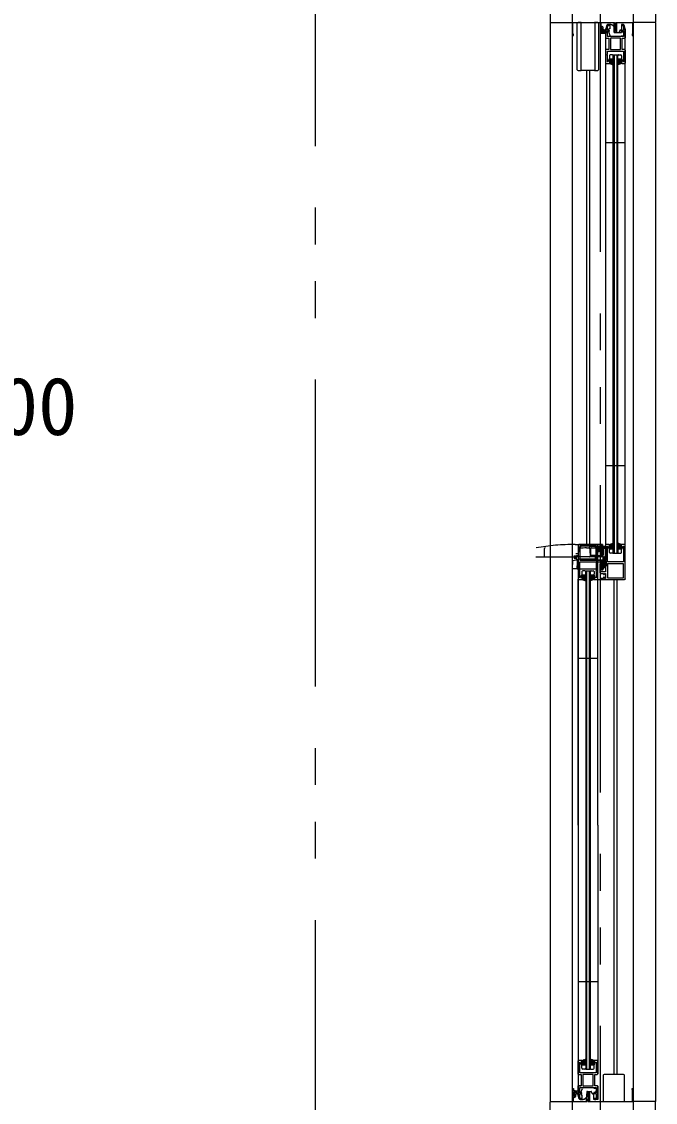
# Model space of a CAD drawing. Units: millimetres at full size. Extents: x -22551 to 92397, y -19340 to 14894.
# Drawn here: x 6027 to 6750, y -3002 to -1770 of the extents above; entities that cross this region are included whole.
import ezdxf
from ezdxf.enums import TextEntityAlignment as Align

# ---------------------------------------------------------------- set-up
doc = ezdxf.new("R2010")
doc.units = ezdxf.units.MM
doc.header["$LTSCALE"] = 70
doc.linetypes.add('DASHED3', pattern=[4, 3, -1])
doc.linetypes.add('DOUBLE_CHAIN1', pattern=[8.8, 5, -1, 0.6, -0.6, 0.6, -1])
doc.layers.add('2-0_通芯', color=7, linetype='Continuous', lineweight=15)
doc.layers.add('9-0_無題1', color=5, linetype='Continuous', lineweight=40)
doc.styles.add('ＭＳ ゴシック', font='')
doc.styles.get('ＭＳ ゴシック').set_extended_font_data('MS Gothic')

# ---------------------------------------------------------------- blocks, each defined once
blk = doc.blocks.new('グループ部品-125')
at = {"layer": '2-0_通芯', "linetype": 'DOUBLE_CHAIN1'}
for p, q in [((6361.61, 11374.3), (6361.61, -12639.85)), ((6686.61, -450.32), (6686.61, -6725.7))]:
    blk.add_line(p, q, dxfattribs=at)
at = {"layer": '2-0_通芯'}
for p, q in [((6629.61, -1746.2), (6629.61, -1770.2)), ((6749.61, -1746.2), (6749.61, -1770.2)), ((6654.61, -1760.7), (6654.61, -3010.7)), ((6724.61, -3010.7), (6724.61, -1760.7)), ((6629.61, -1770.2), (6630.11, -1770.7)), ((6629.61, -1770.7), (6629.61, -3000.7)), ((6630.11, -1770.7), (6654.61, -1770.7)), ((6660.51, -1824.65), (6660.51, -1771.77)), ((6665.05, -1770.72), (6661.5, -1770.77)), ((6664.55, -1770.73), (6664.55, -1825.69)), ((6665.07, -1770.72), (6680.23, -1770.72)), ((6683.8, -1770.77), (6680.24, -1770.72)), ((6680.75, -1770.73), (6680.75, -1825.69)), ((6684.79, -1771.77), (6684.79, -1824.65)), ((6698.81, -1773.2), (6695.15, -1773.2)), ((6701.11, -1774.27), (6698.81, -1773.2)), ((6702.41, -1770.7), (6702.41, -1775.82)), ((6705.81, -1782.2), (6705.81, -1770.7)), ((6713.07, -1773.2), (6711.01, -1773.2)), ((6711.01, -1773.2), (6711.01, -1782.2)), ((6749.11, -1770.7), (6724.61, -1770.7)), ((6749.61, -1770.2), (6749.11, -1770.7)), ((6749.61, -1770.7), (6749.61, -3000.7)), ((6687.61, -1783.2), (6688.91, -1783.2)), ((6687.7, -1781.11), (6688.2, -1781.61)), ((6687.81, -1778), (6687.81, -1780.1)), ((6688.41, -1777), (6687.91, -1777)), ((6688.71, -1778.7), (6688.71, -1777.3)), ((6688.71, -1781.4), (6688.71, -1781.06)), ((6689.01, -1779), (6690.11, -1779)), ((6689.17, -1780.6), (6689.81, -1780.6)), ((6690.11, -1780.9), (6690.11, -1782.9)), ((6690.41, -1783.2), (6692.41, -1783.2)), ((6691.11, -1780.7), (6692.51, -1778.88)), ((6691.11, -1781.3), (6692.79, -1779.08)), ((6691.11, -1780), (6691.11, -1783.2)), ((6692.24, -1782.9), (6691.11, -1782.7)), ((6692.91, -1778.27), (6692.91, -2396.77)), ((6694.2, -1773.91), (6692.93, -1778.13)), ((6696.07, -1781.07), (6697.74, -1785.71)), ((6696.1, -1779.51), (6696.71, -1778.2)), ((6702.53, -1775.96), (6701.11, -1774.27)), ((6702.81, -1781.9), (6702.76, -1776.6)), ((6702.76, -1782.2), (6711.01, -1782.2)), ((6708.89, -1779.93), (6708.16, -1781.93)), ((6710.41, -1779.6), (6709.36, -1779.6)), ((6710.71, -1780.83), (6710.71, -1779.9)), ((6712.71, -1781.13), (6711.01, -1781.13)), ((6712.71, -1782.3), (6712.71, -1781.13)), ((6713.38, -1782.3), (6712.71, -1782.3)), ((6715.29, -1778.13), (6714.02, -1773.91)), ((6715.31, -1788.2), (6715.31, -1778.27)), ((6710.71, -1786.1), (6710.71, -1786.7)), ((6710.71, -1786.1), (6713.38, -1786.1)), ((6711.81, -1788.7), (6714.81, -1788.7)), ((6694.84, -1807.74), (6694.84, -1807.66)), ((6697.11, -1808.7), (6697.11, -1811.7)), ((6700.61, -1807.7), (6698.11, -1807.7)), ((6701.61, -1807.7), (6706.61, -1807.7)), ((6701.61, -2375.7), (6701.61, -1807.7)), ((6701.61, -1811.7), (6701.61, -1808.7)), ((6702.61, -1807.7), (6702.61, -2375.7)), ((6705.61, -1807.7), (6705.61, -2375.7)), ((6706.61, -2375.7), (6706.61, -1807.7)), ((6706.61, -1811.7), (6706.61, -1808.7)), ((6707.61, -1807.7), (6710.11, -1807.7)), ((6711.11, -1808.7), (6711.11, -1811.7)), ((6715.31, -1817.2), (6715.31, -1802.2)), ((6692.91, -1817.2), (6692.81, -1817.2)), ((6692.81, -1817.2), (6692.81, -2366.2)), ((6693.41, -1817.7), (6696.61, -1817.7)), ((6701.61, -1812.7), (6697.11, -1812.7)), ((6700.63, -1812.7), (6697.11, -1816.22)), ((6699.21, -1812.7), (6697.11, -1814.8)), ((6697.11, -1812.7), (6697.11, -1817.7)), ((6697.8, -1812.7), (6697.11, -1813.39)), ((6701.61, -1813.13), (6697.11, -1817.63)), ((6697.11, -1813.53), (6701.61, -1818.03)), ((6697.11, -1814.94), (6701.25, -1819.08)), ((6697.11, -1816.36), (6699.13, -1818.37)), ((6697.11, -1817.7), (6701.61, -1819.2)), ((6697.7, -1812.7), (6701.61, -1816.61)), ((6698.11, -1812.7), (6700.61, -1812.7)), ((6701.61, -1814.54), (6698.12, -1818.04)), ((6699.11, -1812.7), (6701.61, -1815.2)), ((6701.61, -1815.96), (6699.18, -1818.39)), ((6701.61, -1817.37), (6700.24, -1818.74)), ((6700.52, -1812.7), (6701.61, -1813.79)), ((6701.61, -1818.79), (6701.3, -1819.1)), ((6706.61, -1812.7), (6711.11, -1812.7)), ((6709.11, -1812.7), (6706.61, -1815.2)), ((6710.52, -1812.7), (6706.61, -1816.61)), ((6707.7, -1812.7), (6706.61, -1813.79)), ((6706.61, -1813.13), (6711.11, -1817.63)), ((6711.11, -1813.53), (6706.61, -1818.03)), ((6706.61, -1814.54), (6710.1, -1818.04)), ((6706.61, -1815.96), (6709.04, -1818.39)), ((6706.61, -1817.37), (6707.98, -1818.74)), ((6711.11, -1817.7), (6706.61, -1819.2)), ((6706.61, -1818.79), (6706.92, -1819.1)), ((6711.11, -1814.94), (6706.97, -1819.08)), ((6707.6, -1812.7), (6711.11, -1816.22)), ((6710.11, -1812.7), (6707.61, -1812.7)), ((6709.01, -1812.7), (6711.11, -1814.8)), ((6711.11, -1816.36), (6709.1, -1818.37)), ((6710.42, -1812.7), (6711.11, -1813.39)), ((6711.11, -1812.7), (6711.11, -1817.7)), ((6711.61, -1817.7), (6714.81, -1817.7)), ((6715.21, -2365.97), (6715.21, -1817.44)), ((6661.5, -1825.65), (6665.05, -1825.7)), ((6680.23, -1825.7), (6665.07, -1825.7)), ((6671.01, -1825.7), (6671.01, -2365.7)), ((6674.41, -1825.7), (6674.41, -2365.7)), ((6680.24, -1825.7), (6683.8, -1825.65)), ((6692.81, -1907.8), (6715.21, -1907.8)), ((6692.81, -2275.6), (6715.21, -2275.6)), ((6697.11, -2365.7), (6701.61, -2364.2)), ((6697.11, -2368.46), (6701.25, -2364.32)), ((6701.61, -2366.03), (6700.24, -2364.66)), ((6701.61, -2364.61), (6701.3, -2364.3)), ((6711.11, -2365.7), (6706.61, -2364.2)), ((6706.61, -2364.61), (6706.92, -2364.3)), ((6706.61, -2366.03), (6707.98, -2364.66)), ((6711.11, -2368.46), (6706.97, -2364.32)), ((6658, -2365.7), (6682.34, -2365.7)), ((6661.51, -2366.7), (6661.51, -2685.7)), ((6662.41, -2370.96), (6662.43, -2370.11)), ((6688.81, -2365.7), (6662.51, -2365.7)), ((6673.65, -2365.7), (6671.1, -2365.7)), ((6671.1, -2369.7), (6673.8, -2369.7)), ((6676.6, -2369.7), (6690.1, -2369.7)), ((6676.6, -2369.7), (6692.6, -2369.7)), ((6683.55, -2378.2), (6683.24, -2369.37)), ((6683.34, -2366.67), (6683.45, -2369.7)), ((6683.91, -2405.7), (6683.91, -2367.2)), ((6685.41, -2367.5), (6683.91, -2367.5)), ((6683.91, -2373.6), (6685.21, -2373.6)), ((6685.01, -2368.55), (6685.01, -2367.5)), ((6685.01, -2368.55), (6685.81, -2368.55)), ((6685.81, -2371.05), (6685.01, -2371.05)), ((6685.51, -2371.05), (6685.51, -2368.55)), ((6686.21, -2368.95), (6686.21, -2369.3)), ((6689.71, -2370.05), (6686.21, -2370.3)), ((6686.21, -2370.3), (6686.21, -2370.65)), ((6689, -2374.66), (6686.8, -2374.59)), ((6686.94, -2369.7), (6686.96, -2369.12)), ((6688.44, -2369.7), (6688.45, -2369.16)), ((6688.45, -2367.66), (6692.6, -2367.66)), ((6692.6, -2369.16), (6688.45, -2369.16)), ((6689.5, -2369.7), (6689.1, -2369.7)), ((6689.71, -2370.05), (6692.66, -2370.05)), ((6690.1, -2369.7), (6690.1, -2377.7)), ((6692.6, -2378.6), (6692.6, -2369.16)), ((6692.91, -2366.2), (6692.81, -2366.2)), ((6696.61, -2365.7), (6693.41, -2365.7)), ((6694.1, -2378.6), (6694.1, -2369.16)), ((6694.84, -2375.74), (6694.84, -2375.66)), ((6697.11, -2367.04), (6699.13, -2365.03)), ((6697.11, -2369.87), (6701.61, -2365.37)), ((6697.11, -2370.7), (6697.11, -2365.7)), ((6701.61, -2370.27), (6697.11, -2365.77)), ((6700.63, -2370.7), (6697.11, -2367.19)), ((6699.21, -2370.7), (6697.11, -2368.6)), ((6697.8, -2370.7), (6697.11, -2370.01)), ((6701.61, -2370.7), (6697.11, -2370.7)), ((6697.11, -2374.7), (6697.11, -2371.7)), ((6697.7, -2370.7), (6701.61, -2366.79)), ((6698.11, -2370.7), (6700.61, -2370.7)), ((6700.61, -2375.7), (6698.11, -2375.7)), ((6701.61, -2368.86), (6698.12, -2365.36)), ((6699.11, -2370.7), (6701.61, -2368.2)), ((6701.61, -2367.44), (6699.18, -2365.01)), ((6700.52, -2370.7), (6701.61, -2369.61)), ((6701.61, -2371.7), (6701.61, -2374.7)), ((6701.61, -2375.7), (6706.61, -2375.7)), ((6706.61, -2367.44), (6709.04, -2365.01)), ((6706.61, -2368.86), (6710.1, -2365.36)), ((6711.11, -2369.87), (6706.61, -2365.37)), ((6706.61, -2370.27), (6711.11, -2365.77)), ((6710.52, -2370.7), (6706.61, -2366.79)), ((6709.11, -2370.7), (6706.61, -2368.2)), ((6707.7, -2370.7), (6706.61, -2369.61)), ((6706.61, -2370.7), (6711.11, -2370.7)), ((6706.61, -2371.7), (6706.61, -2374.7)), ((6707.6, -2370.7), (6711.11, -2367.19)), ((6710.11, -2370.7), (6707.61, -2370.7)), ((6707.61, -2375.7), (6710.11, -2375.7)), ((6709.01, -2370.7), (6711.11, -2368.6)), ((6711.11, -2367.04), (6709.1, -2365.03)), ((6710.42, -2370.7), (6711.11, -2370.01)), ((6711.11, -2370.7), (6711.11, -2365.7)), ((6711.11, -2374.7), (6711.11, -2371.7)), ((6714.81, -2365.7), (6711.61, -2365.7)), ((6715.21, -2365.97), (6715.31, -2366.2)), ((6715.31, -2404.7), (6715.31, -2366.2)), ((6659.59, -2381.6), (6656.99, -2381.6)), ((6656.99, -2383.72), (6657.45, -2383.68)), ((6659.59, -2378.2), (6662.15, -2378.2)), ((6688.1, -2379.7), (6659.73, -2379.7)), ((6661.95, -2382.2), (6680.83, -2382.2)), ((6664.1, -2379.7), (6662.55, -2379.47)), ((6688.1, -2379.7), (6663.8, -2379.7)), ((6683.55, -2378.2), (6675.05, -2378.2)), ((6676.1, -2378.2), (6688.6, -2378.2)), ((6688.91, -2383.7), (6683.91, -2383.7)), ((6686.41, -2388.2), (6686.41, -2397.7)), ((6687.07, -2387.7), (6695.1, -2387.7)), ((6688.21, -2385.7), (6689.5, -2386.34)), ((6688.21, -2389.7), (6689.5, -2389.06)), ((6689.5, -2383.7), (6688.86, -2383.76)), ((6688.86, -2383.76), (6688.86, -2391.64)), ((6691, -2380.2), (6689.5, -2380.2)), ((6689.5, -2380.2), (6689.5, -2393.62)), ((6689.5, -2391.7), (6689.5, -2383.7)), ((6689.91, -2394.2), (6689.91, -2384.7)), ((6691, -2393.62), (6691, -2380.2)), ((6691, -2385.7), (6693.5, -2385.7)), ((6691, -2386), (6693.5, -2386)), ((6691, -2389.4), (6693.5, -2389.4)), ((6691.44, -2379.76), (6692.6, -2378.6)), ((6692.5, -2380.82), (6693.66, -2379.66)), ((6692.5, -2384.7), (6693.66, -2383.54)), ((6692.5, -2384.9), (6693.5, -2384.9)), ((6693.5, -2384.9), (6693.5, -2390.5)), ((6694.1, -2378.6), (6694.1, -2382.48)), ((6665.71, -2396.7), (6665.71, -2399.7)), ((6670.21, -2400.7), (6665.71, -2400.7)), ((6669.23, -2400.7), (6665.71, -2404.22)), ((6667.81, -2400.7), (6665.71, -2402.8)), ((6665.71, -2400.7), (6665.71, -2405.7)), ((6666.4, -2400.7), (6665.71, -2401.39)), ((6670.21, -2401.13), (6665.71, -2405.63)), ((6665.71, -2401.53), (6670.21, -2406.03)), ((6666.3, -2400.7), (6670.21, -2404.61)), ((6669.21, -2395.7), (6666.71, -2395.7)), ((6666.71, -2400.7), (6669.21, -2400.7)), ((6667.71, -2400.7), (6670.21, -2403.2)), ((6669.12, -2400.7), (6670.21, -2401.79)), ((6670.21, -2395.7), (6670.21, -2963.7)), ((6670.21, -2395.7), (6675.21, -2395.7)), ((6670.21, -2399.7), (6670.21, -2396.7)), ((6671.21, -2395.7), (6671.21, -2963.7)), ((6674.21, -2395.7), (6674.21, -2963.7)), ((6675.21, -2395.7), (6675.21, -2963.7)), ((6675.21, -2399.7), (6675.21, -2396.7)), ((6675.21, -2400.7), (6679.71, -2400.7)), ((6677.71, -2400.7), (6675.21, -2403.2)), ((6679.12, -2400.7), (6675.21, -2404.61)), ((6676.3, -2400.7), (6675.21, -2401.79)), ((6675.21, -2401.13), (6679.71, -2405.63)), ((6679.71, -2401.53), (6675.21, -2406.03)), ((6676.2, -2400.7), (6679.71, -2404.22)), ((6676.21, -2395.7), (6678.71, -2395.7)), ((6678.71, -2400.7), (6676.21, -2400.7)), ((6677.61, -2400.7), (6679.71, -2402.8)), ((6679.02, -2400.7), (6679.71, -2401.39)), ((6679.71, -2396.7), (6679.71, -2399.7)), ((6679.71, -2400.7), (6679.71, -2405.7)), ((6681.98, -2395.66), (6681.98, -2395.74)), ((6692.91, -2396.77), (6687.91, -2396.77)), ((6689.5, -2391.7), (6688.86, -2391.64)), ((6691, -2389.7), (6693.5, -2389.7)), ((6692.5, -2390.5), (6693.5, -2390.5)), ((6661.41, -2405.2), (6661.51, -2405.2)), ((6661.41, -2685.7), (6661.41, -2405.2)), ((6662.01, -2405.7), (6665.21, -2405.7)), ((6665.71, -2402.94), (6669.85, -2407.08)), ((6665.71, -2404.36), (6667.73, -2406.37)), ((6665.71, -2405.7), (6670.21, -2407.2)), ((6670.21, -2402.54), (6666.72, -2406.04)), ((6670.21, -2403.96), (6667.78, -2406.39)), ((6670.21, -2405.37), (6668.84, -2406.74)), ((6670.21, -2406.79), (6669.9, -2407.1)), ((6675.21, -2402.54), (6678.7, -2406.04)), ((6675.21, -2403.96), (6677.64, -2406.39)), ((6675.21, -2405.37), (6676.58, -2406.74)), ((6679.71, -2405.7), (6675.21, -2407.2)), ((6675.21, -2406.79), (6675.52, -2407.1)), ((6679.71, -2402.94), (6675.57, -2407.08)), ((6679.71, -2404.36), (6677.7, -2406.37)), ((6680.21, -2405.7), (6683.41, -2405.7)), ((6683.91, -2405.2), (6683.76, -2405.55)), ((6683.76, -2405.55), (6683.76, -2685.7)), ((6683.91, -2405.7), (6714.31, -2405.7)), ((6702.41, -2405.7), (6702.41, -2969.7)), ((6705.81, -2405.7), (6705.81, -2969.7)), ((6683.76, -2495.8), (6661.41, -2495.8)), ((6661.51, -2685.7), (6661.51, -2993.13)), ((6683.91, -2685.7), (6683.91, -2969.2)), ((6661.51, -2863.6), (6683.91, -2863.6)), ((6665.21, -2953.7), (6662.01, -2953.7)), ((6665.71, -2953.7), (6670.21, -2952.2)), ((6665.71, -2956.46), (6669.85, -2952.32)), ((6665.71, -2955.04), (6667.73, -2953.03)), ((6665.71, -2957.87), (6670.21, -2953.37)), ((6665.71, -2958.7), (6665.71, -2953.7)), ((6670.21, -2958.27), (6665.71, -2953.77)), ((6665.71, -2958.4), (6665.71, -2954.2)), ((6669.23, -2958.7), (6665.71, -2955.19)), ((6666.3, -2958.7), (6670.21, -2954.79)), ((6670.21, -2956.86), (6666.72, -2953.36)), ((6670.21, -2955.44), (6667.78, -2953.01)), ((6670.21, -2954.03), (6668.84, -2952.66)), ((6670.21, -2952.61), (6669.9, -2952.3)), ((6679.71, -2953.7), (6675.21, -2952.2)), ((6675.21, -2952.61), (6675.52, -2952.3)), ((6675.21, -2954.03), (6676.58, -2952.66)), ((6675.21, -2955.44), (6677.64, -2953.01)), ((6675.21, -2956.86), (6678.7, -2953.36)), ((6679.71, -2957.87), (6675.21, -2953.37)), ((6675.21, -2958.27), (6679.71, -2953.77)), ((6679.12, -2958.7), (6675.21, -2954.79)), ((6679.71, -2956.46), (6675.57, -2952.32)), ((6676.2, -2958.7), (6679.71, -2955.19)), ((6679.71, -2955.04), (6677.7, -2953.03)), ((6679.71, -2958.7), (6679.71, -2953.7)), ((6679.71, -2954.2), (6679.71, -2958.4)), ((6683.41, -2953.7), (6680.21, -2953.7)), ((6683.91, -2969.2), (6683.91, -2954.2)), ((6667.81, -2958.7), (6665.71, -2956.6)), ((6666.4, -2958.7), (6665.71, -2958.01)), ((6670.21, -2958.7), (6665.71, -2958.7)), ((6665.71, -2962.7), (6665.71, -2959.7)), ((6666.71, -2958.7), (6669.21, -2958.7)), ((6669.21, -2963.7), (6666.71, -2963.7)), ((6667.71, -2958.7), (6670.21, -2956.2)), ((6669.12, -2958.7), (6670.21, -2957.61)), ((6670.21, -2959.7), (6670.21, -2962.7)), ((6670.21, -2963.7), (6675.21, -2963.7)), ((6677.71, -2958.7), (6675.21, -2956.2)), ((6676.3, -2958.7), (6675.21, -2957.61)), ((6675.21, -2958.7), (6679.71, -2958.7)), ((6675.21, -2959.7), (6675.21, -2962.7)), ((6678.71, -2958.7), (6676.21, -2958.7)), ((6676.21, -2963.7), (6678.71, -2963.7)), ((6677.61, -2958.7), (6679.71, -2956.6)), ((6679.02, -2958.7), (6679.71, -2958.01)), ((6679.71, -2962.7), (6679.71, -2959.7)), ((6681.98, -2963.66), (6681.98, -2963.74)), ((6690.21, -2970.7), (6690.21, -2999.7)), ((6713.21, -2969.7), (6691.21, -2969.7)), ((6714.21, -2999.7), (6714.21, -2970.7)), ((6656.24, -2991.1), (6656.24, -2990.5)), ((6656.33, -2990.29), (6656.83, -2989.79)), ((6656.44, -2993.4), (6656.44, -2991.3)), ((6657.34, -2990), (6657.34, -2990.34)), ((6657.34, -2992.7), (6657.34, -2994.1)), ((6657.64, -2992.4), (6658.74, -2992.4)), ((6657.8, -2990.8), (6658.44, -2990.8)), ((6658.74, -2990.5), (6658.74, -2988.5)), ((6659.04, -2988.2), (6661.04, -2988.2)), ((6659.74, -2991.4), (6659.74, -2988.2)), ((6660.87, -2988.5), (6659.74, -2988.7)), ((6659.74, -2990.1), (6661.42, -2992.32)), ((6659.74, -2990.7), (6661.14, -2992.52)), ((6665.01, -2982.7), (6662.01, -2982.7)), ((6664.67, -2990.33), (6666.34, -2985.69)), ((6664.7, -2991.89), (6665.31, -2993.2)), ((6671.41, -2989.42), (6671.36, -2994.8)), ((6671.41, -2989.2), (6676.31, -2989.2)), ((6674.41, -2989.2), (6674.41, -3000.7)), ((6677.49, -2991.47), (6676.78, -2989.53)), ((6679.31, -2985.3), (6679.31, -2984.7)), ((6679.31, -2985.3), (6681.98, -2985.3)), ((6679.31, -2990.57), (6679.31, -2991.5)), ((6681.31, -2990.27), (6679.61, -2990.27)), ((6681.31, -2989.1), (6681.31, -2990.27)), ((6681.98, -2989.1), (6681.31, -2989.1)), ((6683.91, -2993.13), (6683.91, -2983.2)), ((6629.61, -3001.2), (6630.11, -3000.7)), ((6629.61, -3025.2), (6629.61, -3001.2)), ((6630.11, -3000.7), (6654.61, -3000.7)), ((6656.24, -2994.1), (6656.24, -2993.6)), ((6657.04, -2994.4), (6656.54, -2994.4)), ((6661.53, -2993.27), (6662.8, -2997.49)), ((6663.75, -2998.2), (6667.41, -2998.2)), ((6671.01, -3000.7), (6671.01, -2995.58)), ((6680.11, -2998.2), (6681.67, -2998.2)), ((6682.62, -2997.49), (6683.89, -2993.27)), ((6749.11, -3000.7), (6724.61, -3000.7)), ((6749.61, -3001.2), (6749.11, -3000.7)), ((6749.61, -3025.2), (6749.61, -3001.2))]:
    blk.add_line(p, q, dxfattribs=at)
at = {"layer": '2-0_通芯', "linetype": 'DASHED3'}
for p, q in [((6622.92, -2370.51), (6622.62, -2379.18)), ((6658.93, -2376.2), (6662.22, -2376.2)), ((6662.13, -2378.96), (6662.43, -2370.13)), ((6674.64, -2366.67), (6675.08, -2379.18)), ((6676.1, -2378.7), (6676.1, -2369.83)), ((6686.8, -2374.59), (6686.94, -2369.7)), ((6688.3, -2374.64), (6688.44, -2369.7)), ((6688.6, -2378.2), (6688.6, -2369.7)), ((6689, -2374.66), (6689.14, -2369.7)), ((6613.12, -2379.7), (6656.99, -2379.7)), ((6654.92, -2384.34), (6654.61, -2393.09)), ((6655.37, -2383.86), (6656.99, -2383.72)), ((6656.99, -2378.2), (6656.99, -2381.6)), ((6657.45, -2383.68), (6660.6, -2383.4)), ((6657.65, -2378.2), (6657.65, -2381.6)), ((6659.21, -2381.6), (6659.18, -2383.17)), ((6660.97, -2383.17), (6659.18, -2383.17)), ((6659.59, -2381.6), (6659.59, -2378.2)), ((6660.6, -2383.4), (6660.6, -2393.4)), ((6660.88, -2385.68), (6660.97, -2383.17)), ((6680.83, -2379.7), (6680.86, -2382.2)), ((6683.1, -2393.7), (6682.73, -2383.17)), ((6683.2, -2393.7), (6682.96, -2379.7)), ((6660.6, -2393.4), (6654.91, -2393.4))]:
    blk.add_line(p, q, dxfattribs=at)
at = {"layer": '2-0_通芯'}
for points in [[(6655.61, -1783.9), (6655.61, -1770.7), (6686.61, -1770.7), (6686.61, -1782.2)], [(6688.91, -1775.6), (6687.81, -1775.6), (6687.81, -1770.7), (6703.11, -1770.7), (6703.11, -1773.01)], [(6695.15, -1773.2), (6694.56, -1773.4), (6694.2, -1773.91)], [(6697.51, -1773.2), (6697.51, -1778.2), (6696.71, -1778.2)], [(6702.81, -1773.4), (6702.81, -1777.7), (6703.16, -1781.74)], [(6705.81, -1781), (6704.51, -1781), (6704.51, -1770.7), (6723.61, -1770.7), (6723.61, -1783.9)], [(6715.21, -1817.44), (6715.31, -1817.2), (6715.41, -1817.2), (6715.41, -1802.2), (6715.31, -1802.2), (6715.21, -1801.95), (6715.21, -1788.44), (6715.31, -1788.2), (6715.41, -1788.2), (6715.41, -1778.27), (6715.31, -1778.27), (6714.02, -1773.91), (6713.66, -1773.4), (6713.07, -1773.2)], [(6654.61, -1785.7), (6656.21, -1785.7), (6656.21, -1784.5)], [(6689.91, -1782.2), (6689.91, -1780.9), (6689.11, -1780.9), (6689.11, -1782), (6687.61, -1782), (6687.61, -1776.8), (6689.11, -1776.8), (6689.11, -1777.9), (6689.91, -1777.9), (6689.91, -1776.6)], [(6692.93, -1778.13), (6692.91, -1788.2), (6693.06, -1788.55), (6693.41, -1788.7)], [(6711.51, -1774.2), (6712.96, -1774.2), (6713.38, -1775.6), (6713.38, -1779.8), (6711.01, -1779.8), (6711.01, -1780.8), (6713.38, -1780.8), (6713.38, -1786.7), (6694.84, -1786.7), (6694.84, -1780.8), (6697.21, -1780.8), (6697.21, -1779.8), (6694.84, -1779.8), (6694.84, -1775.6), (6695.26, -1774.2), (6696.71, -1774.2)], [(6702.76, -1782.2), (6702.76, -1776.6), (6702.53, -1775.96)], [(6723.01, -1784.5), (6723.01, -1785.7), (6724.61, -1785.7)], [(6693.41, -1788.7), (6696.41, -1788.7), (6696.41, -1801.7), (6693.41, -1801.7)], [(6696.11, -1788.7), (6696.32, -1788.79), (6696.41, -1789)], [(6714.81, -1801.7), (6711.81, -1801.7), (6711.81, -1788.7)], [(6693.41, -1801.7), (6693.06, -1801.85), (6692.91, -1802.2)], [(6694.84, -1806.74), (6694.84, -1803.7), (6713.38, -1803.7), (6713.38, -1815.77), (6712.46, -1815.77), (6711.7, -1812.92)], [(6696.52, -1812.92), (6695.76, -1815.77), (6694.84, -1815.77), (6694.84, -1808.66)], [(6696.41, -1801.4), (6696.32, -1801.61), (6696.11, -1801.7)], [(6661.51, -2366.7), (6661.8, -2365.99), (6662.51, -2365.7)], [(6683.91, -2367.2), (6685.41, -2367.2), (6685.41, -2368.3), (6686.21, -2368.3)], [(6683.91, -2383.71), (6689.91, -2383.71), (6689.91, -2369.55)], [(6683.91, -2372.1), (6685.01, -2372.1), (6685.01, -2371.05)], [(6686.21, -2372.6), (6686.21, -2371.3), (6685.41, -2371.3), (6685.41, -2372.4), (6683.91, -2372.4)], [(6685.71, -2368.3), (6685.5, -2368.21), (6685.41, -2368)], [(6686.21, -2368), (6686.12, -2368.21), (6685.91, -2368.3)], [(6688.81, -2365.7), (6689.24, -2365.88), (6689.41, -2366.3), (6689.23, -2366.73), (6688.81, -2366.9), (6686.3, -2366.99), (6686.21, -2367.2)], [(6686.21, -2368.3), (6686.21, -2366.9), (6688.81, -2366.9)], [(6692.91, -2369.55), (6689.71, -2369.55), (6686.21, -2369.3)], [(6711.7, -2370.48), (6712.46, -2367.63), (6713.38, -2367.63), (6713.38, -2385.7), (6694.84, -2385.7), (6694.84, -2376.66)], [(6694.84, -2374.74), (6694.84, -2367.63), (6695.76, -2367.63), (6696.52, -2370.48)], [(6683.2, -2393.7), (6660.6, -2393.7), (6660.88, -2385.68)], [(6661.97, -2382.2), (6680.92, -2382.2), (6681.72, -2382.2)], [(6665.12, -2400.92), (6664.36, -2403.77), (6663.44, -2403.77), (6663.44, -2385.7), (6681.98, -2385.7), (6681.98, -2394.74)], [(6683.91, -2385.63), (6688.41, -2385.63), (6688.41, -2388.51), (6688.91, -2394.24)], [(6687.91, -2396.77), (6687.91, -2393.89), (6687.41, -2388.16)], [(6691, -2391.7), (6692.5, -2391.7), (6692.5, -2380.82)], [(6681.98, -2396.66), (6681.98, -2403.77), (6681.06, -2403.77), (6680.3, -2400.92)], [(6687.41, -2398.7), (6690.61, -2398.7), (6690.61, -2400.1), (6691.41, -2400.1), (6691.41, -2398.7), (6692.91, -2398.7), (6692.91, -2404.5), (6691.41, -2404.5), (6691.41, -2403.1), (6690.61, -2403.1), (6690.61, -2404.5), (6687.51, -2404.5)], [(6715.31, -2404.7), (6715.02, -2405.41), (6714.31, -2405.7)], [(6662.01, -2969.7), (6661.66, -2969.55), (6661.51, -2969.2), (6661.41, -2969.2), (6661.41, -2954.2), (6661.51, -2954.2)], [(6681.98, -2964.66), (6681.98, -2967.7), (6663.44, -2967.7), (6663.44, -2955.63), (6664.36, -2955.63), (6665.12, -2958.48)], [(6680.3, -2958.48), (6681.06, -2955.63), (6681.98, -2955.63), (6681.98, -2962.74)], [(6662.01, -2969.7), (6665.01, -2969.7), (6665.01, -2982.7)], [(6665.01, -2970), (6664.92, -2969.79), (6664.71, -2969.7)], [(6683.41, -2982.7), (6680.41, -2982.7), (6680.41, -2969.7), (6683.41, -2969.7)], [(6683.91, -2969.2), (6683.76, -2969.55), (6683.41, -2969.7)], [(6654.61, -2985.7), (6656.21, -2985.7), (6656.21, -2988.2), (6657.51, -2988.2)], [(6658.51, -2989.2), (6658.51, -2990.5), (6657.71, -2990.5), (6657.71, -2989.4), (6656.21, -2989.4), (6656.21, -2994.6), (6657.71, -2994.6), (6657.71, -2993.5), (6658.51, -2993.5), (6658.51, -2994.8)], [(6663.75, -2998.2), (6663.34, -2998.11), (6663, -2997.86), (6662.8, -2997.49), (6661.53, -2993.27), (6661.51, -2993.13), (6661.41, -2993.13), (6661.41, -2983.2), (6661.51, -2983.2), (6661.66, -2982.85), (6662, -2982.7), (6664.71, -2982.7), (6664.92, -2982.61), (6665.01, -2982.4)], [(6665.31, -2997.2), (6663.86, -2997.2), (6663.44, -2995.81), (6663.44, -2991.6), (6665.81, -2991.6), (6665.81, -2990.6), (6663.44, -2990.6), (6663.44, -2984.7), (6681.98, -2984.7), (6681.98, -2990.6), (6679.61, -2990.6), (6679.61, -2991.6), (6681.98, -2991.6), (6681.98, -2995.81), (6681.56, -2997.2), (6680.11, -2997.2)], [(6671.41, -2989.2), (6671.36, -2994.8), (6671.3, -2995.14), (6671.13, -2995.44), (6669.71, -2997.13), (6669.06, -2997.71), (6668.27, -2998.07), (6667.41, -2998.2)], [(6671.41, -2998), (6671.41, -2993.7), (6671.76, -2989.66)], [(6674.41, -2990.4), (6673.11, -2990.4), (6673.11, -3000.7), (6723.61, -3000.7), (6723.61, -2987.5)], [(6683.41, -2982.7), (6683.76, -2982.85), (6683.91, -2983.2), (6683.91, -2998.2), (6679.61, -2998.2), (6679.61, -2991.8), (6677.96, -2991.8), (6676.31, -2989.2)], [(6723.01, -2986.9), (6723.01, -2985.7), (6724.61, -2985.7)], [(6657.51, -2995.8), (6655.81, -2995.8), (6655.81, -3000.7), (6671.71, -3000.7), (6671.71, -2998.39)], [(6666.11, -2998.2), (6666.11, -2993.2), (6665.31, -2993.2)]]:
    blk.add_lwpolyline(points, dxfattribs=at)
for points in [[(6698.34, -1788.63), (6698.34, -1801.7), (6709.88, -1801.7), (6709.88, -1788.63)], [(6663.44, -2383.7), (6681.98, -2383.7), (6681.98, -2367.63), (6663.44, -2367.63)], [(6694.84, -2403.77), (6713.38, -2403.77), (6713.38, -2387.7), (6694.84, -2387.7)], [(6678.48, -2982.77), (6678.48, -2969.7), (6666.94, -2969.7), (6666.94, -2982.77)]]:
    blk.add_lwpolyline(points, close=True, dxfattribs=at)
for centre, radius, start, end in [((6661.51, -1771.77), 1, 90.86598, 180), ((6683.79, -1771.77), 1, 0, 89.13402), ((6695.15, -1774.2), 1, 90, 163.30076), ((6696.71, -1773.7), 0.5, 270, 90), ((6698.81, -1776.2), 3, 40, 90), ((6703.01, -1773.4), 0.2, 104.47751, 180), ((6702.91, -1773.01), 0.2, 284.47751, 0), ((6711.51, -1773.7), 0.5, 90, 270), ((6713.07, -1774.2), 1, 16.69924, 90), ((6655.91, -1783.9), 0.3, 180, 270), ((6655.91, -1784.5), 0.3, 0, 90), ((6687.61, -1782.2), 1, 180, 270), ((6687.91, -1777.3), 0.3, 90, 180), ((6687.81, -1777.8), 0.2, 180, 270), ((6687.81, -1780.3), 0.2, 90, 180), ((6687.91, -1780.9), 0.3, 180, 225), ((6688.41, -1781.4), 0.3, 225, 0), ((6688.41, -1777.3), 0.3, 0, 90), ((6688.71, -1780.6), 0.25, 33.05573, 236.94427), ((6688.41, -1781.06), 0.3, 0, 56.94427), ((6689.01, -1778.7), 0.3, 180, 270), ((6688.91, -1776.6), 1, 0, 90), ((6688.91, -1782.2), 1, 270, 0), ((6689.17, -1780.3), 0.3, 213.05573, 270), ((6689.81, -1780.9), 0.3, 0, 90), ((6690.11, -1780), 1, 0, 90), ((6690.41, -1782.9), 0.3, 180, 270), ((6692.41, -1783), 0.2, 270.00001, 150), ((6692.71, -1778.9), 0.2, 294.41711, 174.41711), ((6693.41, -1778.27), 0.5, 163.30076, 180), ((6697.01, -1780.73), 1, 183.88684, 199.85326), ((6697.01, -1779.93), 1, 155, 172.59308), ((6699.16, -1785.2), 1.5, 199.85326, 269.99999), ((6701.76, -1776.61), 1, 0.5, 40), ((6703.11, -1781.9), 0.3, 180.5, 269.99999), ((6703.66, -1781.7), 0.5, 185, 270), ((6707.71, -1781.7), 0.5, 270, 340), ((6709.36, -1780.1), 0.5, 90, 160), ((6710.41, -1779.9), 0.3, 0, 90), ((6711.01, -1780.83), 0.3, 180, 269.99999), ((6714.81, -1778.27), 0.5, 0, 16.69924), ((6723.31, -1784.5), 0.3, 90, 180), ((6723.31, -1783.9), 0.3, 270, 0), ((6693.41, -1788.2), 0.5, 180, 270), ((6714.81, -1788.2), 0.5, 270, 0), ((6693.41, -1802.2), 0.5, 90, 180), ((6694.84, -1807.2), 0.3, 113.57818, 246.42182), ((6694.84, -1808.2), 0.3, 113.57818, 246.42182), ((6694.64, -1806.74), 0.2, 293.57818, 0), ((6694.64, -1807.66), 0.2, 0, 66.42182), ((6694.64, -1807.74), 0.2, 293.57818, 0), ((6694.64, -1808.66), 0.2, 0, 66.42182), ((6698.11, -1808.7), 1, 90.0001, 180.0001), ((6700.61, -1808.7), 1, 0.0001, 90.0001), ((6707.61, -1808.7), 1, 89.9999, 179.9999), ((6710.11, -1808.7), 1, 359.9999, 89.9999), ((6714.81, -1802.2), 0.5, 0, 90), ((6693.41, -1817.2), 0.5, 180, 270), ((6696.81, -1813), 0.3, 0, 165), ((6696.61, -1817.2), 0.5, 270, 0), ((6698.11, -1811.7), 1, 180.0001, 270.0001), ((6700.61, -1811.7), 1, 270.0001, 0.0001), ((6707.61, -1811.7), 1, 179.9999, 269.9999), ((6710.11, -1811.7), 1, 269.9999, 359.9999), ((6711.41, -1813), 0.3, 15, 180), ((6711.61, -1817.2), 0.5, 180, 270), ((6714.81, -1817.2), 0.5, 270, 0), ((6661.51, -1824.65), 1, 180, 269.13402), ((6683.79, -1824.65), 1, 270.86598, 0), ((6623.92, -2370.55), 1, 99.79346, 178), ((6662.51, -2366.7), 1, 90, 180), ((6663.4, -2371.07), 1, 95.53061, 178), ((6663.43, -2370.16), 1, 139.17186, 178), ((6671, -2376.7), 11, 89.4814, 139.17186), ((6671.11, -2450.7), 81, 90.00856, 95.53061), ((6673.65, -2366.7), 1, 2, 90), ((6673.8, -2370.7), 1, 2, 90), ((6672.6, -2483), 115, 85.1492, 88.95761), ((6676.6, -2370.7), 1, 90, 120), ((6682.24, -2369.41), 1, 2, 85.1492), ((6682.34, -2366.7), 1, 2, 90), ((6685.21, -2372.6), 1, 270, 0), ((6685.81, -2368.95), 0.4, 0, 90), ((6685.81, -2370.65), 0.4, 270, 0), ((6688.46, -2369.16), 1.5, 90.01356, 178.36342), ((6688.81, -2366.3), 0.6, 270, 90), ((6692.6, -2369.16), 1.5, 0, 90), ((6692.66, -2369.8), 0.25, 270, 90), ((6693.41, -2366.2), 0.5, 90, 180), ((6694.84, -2375.2), 0.3, 113.57818, 246.42182), ((6694.84, -2376.2), 0.3, 113.57818, 246.42182), ((6694.64, -2374.74), 0.2, 293.57818, 0), ((6694.64, -2375.66), 0.2, 0, 66.42182), ((6694.64, -2375.74), 0.2, 293.57818, 0), ((6694.64, -2376.66), 0.2, 0, 66.42182), ((6696.81, -2370.4), 0.3, 195, 0), ((6696.61, -2366.2), 0.5, 0, 90), ((6698.11, -2371.7), 1, 89.9999, 179.9999), ((6698.11, -2374.7), 1, 179.9999, 269.9999), ((6700.61, -2371.7), 1, 359.9999, 89.9999), ((6700.61, -2374.7), 1, 269.9999, 359.9999), ((6707.61, -2371.7), 1, 90.0001, 180.0001), ((6707.61, -2374.7), 1, 180.0001, 270.0001), ((6710.11, -2371.7), 1, 0.0001, 90.0001), ((6710.11, -2374.7), 1, 270.0001, 0.0001), ((6711.61, -2366.2), 0.5, 90, 180), ((6711.41, -2370.4), 0.3, 180, 345), ((6714.81, -2366.2), 0.5, 0, 90), ((6623.12, -2379.2), 0.5, 178, 270), ((6655.42, -2384.36), 0.5, 95, 178.02699), ((6659.73, -2380.2), 0.5, 90, 106.57035), ((6661.95, -2383.2), 1, 90, 180), ((6661.97, -2383.2), 1, 90, 178), ((6662.63, -2378.97), 0.5, 178, 261.46923), ((6674.58, -2379.2), 0.5, 270, 2), ((6681.73, -2383.2), 1, 2, 90), ((6686.91, -2388.2), 0.5, 5, 180), ((6697.5, -2387.7), 9.5, 155.47227, 204.52773), ((6688.1, -2377.7), 2, 270, 0), ((6688.91, -2384.7), 1, 0, 90), ((6692.5, -2380.82), 1.5, 135, 180), ((6692.6, -2378.6), 1.5, 315, 0), ((6692.6, -2382.48), 1.5, 315, 359.97235), ((6654.91, -2393.1), 0.3, 178, 270), ((6665.41, -2401), 0.3, 0, 165), ((6666.71, -2396.7), 1, 90.0001, 180.0001), ((6666.71, -2399.7), 1, 180.0001, 270.0001), ((6669.21, -2396.7), 1, 0.0001, 90.0001), ((6669.21, -2399.7), 1, 270.0001, 0.0001), ((6676.21, -2396.7), 1, 89.9999, 179.9999), ((6676.21, -2399.7), 1, 179.9999, 269.9999), ((6678.71, -2396.7), 1, 359.9999, 89.9999), ((6678.71, -2399.7), 1, 269.9999, 359.9999), ((6680.01, -2401), 0.3, 15, 180), ((6682.18, -2394.74), 0.2, 180, 246.42182), ((6682.18, -2395.66), 0.2, 113.57818, 180), ((6682.18, -2395.74), 0.2, 180, 246.42182), ((6682.18, -2396.66), 0.2, 113.57818, 180), ((6681.98, -2395.2), 0.3, 293.57818, 66.42182), ((6681.98, -2396.2), 0.3, 293.57818, 66.42182), ((6687.41, -2397.7), 1, 180, 270), ((6689.41, -2394.2), 0.5, 185, 0), ((6662.01, -2405.2), 0.5, 180, 270), ((6665.21, -2405.2), 0.5, 270, 0), ((6680.21, -2405.2), 0.5, 180, 270), ((6683.41, -2405.2), 0.5, 270, 0), ((6687.51, -2405.1), 0.6, 90, 270), ((6714.31, -2404.7), 1, 270, 0), ((6662.01, -2954.2), 0.5, 90, 180), ((6665.21, -2954.2), 0.5, 0, 90), ((6680.21, -2954.2), 0.5, 90, 180), ((6683.41, -2954.2), 0.5, 0, 90), ((6665.41, -2958.4), 0.3, 195, 0), ((6666.71, -2959.7), 1, 89.9999, 179.9999), ((6666.71, -2962.7), 1, 179.9999, 269.9999), ((6669.21, -2959.7), 1, 359.9999, 89.9999), ((6669.21, -2962.7), 1, 269.9999, 359.9999), ((6676.21, -2959.7), 1, 90.0001, 180.0001), ((6676.21, -2962.7), 1, 180.0001, 270.0001), ((6678.71, -2959.7), 1, 0.0001, 90.0001), ((6678.71, -2962.7), 1, 270.0001, 0.0001), ((6680.01, -2958.4), 0.3, 180, 345), ((6682.18, -2962.74), 0.2, 180, 246.42182), ((6682.18, -2963.66), 0.2, 113.57818, 180), ((6682.18, -2963.74), 0.2, 180, 246.42182), ((6682.18, -2964.66), 0.2, 113.57818, 180), ((6681.98, -2963.2), 0.3, 293.57818, 66.42182), ((6681.98, -2964.2), 0.3, 293.57818, 66.42182), ((6662.01, -2969.2), 0.5, 180, 270), ((6683.41, -2969.2), 0.5, 270, 0), ((6691.21, -2970.7), 1, 90, 180), ((6713.21, -2970.7), 1, 0, 90), ((6656.54, -2990.5), 0.3, 135, 180), ((6656.44, -2991.1), 0.2, 180, 270), ((6657.04, -2990), 0.3, 0, 135), ((6657.34, -2990.8), 0.25, 123.05573, 326.94427), ((6657.04, -2990.34), 0.3, 303.05573, 0), ((6657.64, -2992.7), 0.3, 90, 180), ((6657.51, -2989.2), 1, 0, 90), ((6657.8, -2991.1), 0.3, 90, 146.94427), ((6658.44, -2990.5), 0.3, 270, 0), ((6659.04, -2988.5), 0.3, 90, 180), ((6658.74, -2991.4), 1, 270, 0), ((6661.04, -2988.4), 0.2, 210, 90), ((6661.34, -2992.5), 0.2, 185.58289, 65.58289), ((6662.01, -2983.2), 0.5, 90, 180), ((6665.61, -2990.67), 1, 160.14674, 176.11316), ((6665.61, -2991.47), 1, 187.40692, 205), ((6667.76, -2986.2), 1.5, 90, 160.14674), ((6671.71, -2989.5), 0.3, 90, 179.5), ((6672.26, -2989.7), 0.5, 90, 175), ((6676.31, -2989.7), 0.5, 20, 90), ((6677.96, -2991.3), 0.5, 200, 270), ((6679.01, -2991.5), 0.3, 270.00001, 0), ((6679.61, -2990.57), 0.3, 90, 180), ((6683.41, -2983.2), 0.5, 0, 90), ((6723.31, -2986.9), 0.3, 180, 270), ((6723.31, -2987.5), 0.3, 0, 90), ((6656.44, -2993.6), 0.2, 90, 180), ((6656.54, -2994.1), 0.3, 180, 270), ((6657.04, -2994.1), 0.3, 270, 0), ((6657.51, -2994.8), 1, 270, 0), ((6662.01, -2993.13), 0.5, 180, 196.69924), ((6663.75, -2997.2), 1, 196.69924, 270), ((6665.31, -2997.7), 0.5, 270, 90), ((6667.41, -2995.2), 3, 270.00001, 320), ((6670.36, -2994.79), 1, 320, 359.5), ((6671.61, -2998), 0.2, 180, 255.52249), ((6671.51, -2998.39), 0.2, 0, 75.52249), ((6680.11, -2997.7), 0.5, 90, 270), ((6681.67, -2997.2), 1, 270, 343.30076), ((6683.41, -2993.13), 0.5, 343.30076, 0), ((6691.21, -2999.7), 1, 180, 270), ((6713.21, -2999.7), 1, 270, 0)]:
    blk.add_arc(centre, radius, start, end, dxfattribs=at)
at = {"layer": '2-0_通芯', "linetype": 'DASHED3'}
for centre, radius, start, end in [((6658.83, -2630.7), 265, 90.17857, 99.79346), ((6675.1, -2378.7), 1, 270, 0)]:
    blk.add_arc(centre, radius, start, end, dxfattribs=at)

msp = doc.modelspace()

# ---------------------------------------------------------------- block references
at = {"layer": '2-0_通芯'}
msp.add_blockref('グループ部品-125', (0, 0), dxfattribs=at)

# ---------------------------------------------------------------- texts
at = {"layer": '9-0_無題1', "color": 7, "style": 'ＭＳ ゴシック'}
msp.add_text('VHS200*200', height=65.98, dxfattribs=at).set_placement((5641.87, -2260.76), align=Align.BOTTOM_LEFT)

doc.saveas('drawing.dxf')
